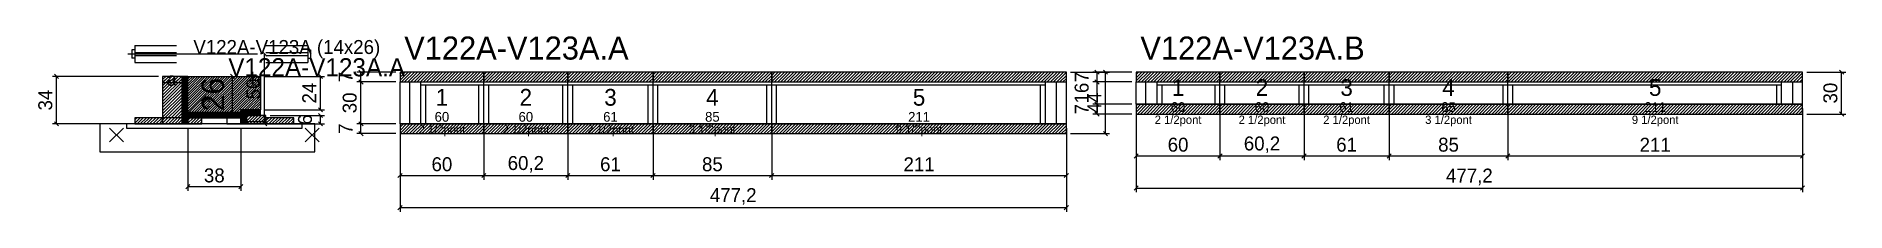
# Model space of a CAD drawing. Extents: x -69 to 1227, y -93 to 33.
import ezdxf
from ezdxf.enums import TextEntityAlignment as Align

# ---------------------------------------------------------------- set-up
doc = ezdxf.new("R2010")
doc.units = 0
for name, color, linetype in [('5', 5, 'Continuous'), ('barrote', 126, 'Continuous'), ('CONCRETO', 251, 'Continuous'), ('COTA', 241, 'Continuous'), ('Cota Seção (2x)', 241, 'Continuous'), ('detalhes', 7, 'Continuous'), ('Hachura', 251, 'Continuous'), ('Madeira', 126, 'Continuous'), ('NOMENCLATURA', 7, 'Continuous'), ('Painéis', 200, 'Continuous'), ('presilha', 224, 'Continuous'), ('SARR_2.2x7', 40, 'Continuous'), ('SARR_3.5x7', 81, 'Continuous'), ('SCO-___-LAJ', 224, 'Continuous'), ('TENSOR', 224, 'Continuous'), ('texto', 7, 'Continuous'), ('Texto Seção', 7, 'Continuous')]:
    doc.layers.add(name, color=color, linetype=linetype)
doc.dimstyles.new('PAINEL', dxfattribs={"dimtxt": 10, "dimasz": 3, "dimexe": 3, "dimexo": 3, "dimgap": 3, "dimtad": 1, "dimblk": 'OBLIQUE', "dimblk1": 'OBLIQUE', "dimcen": 2.5, "dimclrd": 4, "dimclre": 4, "dimclrt": 240, "dimazin": 3, "dimtfac": 1, "dimtmove": 0, "dimatfit": 3})
doc.dimstyles.new('SECAO2X', dxfattribs={"dimtxt": 16, "dimasz": 3, "dimexe": 3, "dimexo": 3, "dimgap": 3, "dimtad": 1, "dimblk": 'OBLIQUE', "dimblk1": 'OBLIQUE', "dimcen": 2.5, "dimclrd": 4, "dimclre": 4, "dimclrt": 240, "dimazin": 3, "dimtfac": 1, "dimtmove": 0, "dimatfit": 3})

# ---------------------------------------------------------------- blocks, each defined once
blk = doc.blocks.new('_OBLIQUE')
at = {"color": 0, "linetype": 'BYBLOCK'}
blk.add_line((-0.5, -0.5), (0.5, 0.5), dxfattribs=at)

msp = doc.modelspace()

# ---------------------------------------------------------------- hatches: boundary and pattern name
at = {"layer": 'COTA'}
h = msp.add_hatch(dxfattribs=at)
h.set_pattern_fill('ANSI31', scale=0.4)
h.paths.add_polyline_path([(40, -22), (40, 4), (92, 4), (92, -20), (78, -20), (78, -22)])
h = msp.add_hatch(dxfattribs=at)
h.set_pattern_fill('ANSI31', scale=0.5)
h.paths.add_polyline_path([(192, 0), (252, 0), (252, 7), (192, 7)])
h = msp.add_hatch(dxfattribs=at)
h.set_pattern_fill('ANSI31', scale=0.5)
h.paths.add_polyline_path([(252, 0), (312.2, 0), (312.2, 7), (252, 7)])
h = msp.add_hatch(dxfattribs=at)
h.set_pattern_fill('ANSI31', scale=0.5)
h.paths.add_polyline_path([(312.2, 0), (373.2, 0), (373.2, 7), (312.2, 7)])
h = msp.add_hatch(dxfattribs=at)
h.set_pattern_fill('ANSI31', scale=0.5)
h.paths.add_polyline_path([(373.2, 0), (458.2, 0), (458.2, 7), (373.2, 7)])
h = msp.add_hatch(dxfattribs=at)
h.set_pattern_fill('ANSI31', scale=0.5)
h.paths.add_polyline_path([(458.2, 0), (669.2, 0), (669.2, 7), (458.2, 7)])
h = msp.add_hatch(dxfattribs=at)
h.set_pattern_fill('ANSI31', scale=0.5)
h.paths.add_polyline_path([(719.2, 0), (779.2, 0), (779.2, 7), (719.2, 7)])
h = msp.add_hatch(dxfattribs=at)
h.set_pattern_fill('ANSI31', scale=0.5)
h.paths.add_polyline_path([(779.2, 0), (839.4, 0), (839.4, 7), (779.2, 7)])
h = msp.add_hatch(dxfattribs=at)
h.set_pattern_fill('ANSI31', scale=0.5)
h.paths.add_polyline_path([(839.4, 0), (900.4, 0), (900.4, 7), (839.4, 7)])
h = msp.add_hatch(dxfattribs=at)
h.set_pattern_fill('ANSI31', scale=0.5)
h.paths.add_polyline_path([(900.4, 0), (985.4, 0), (985.4, 7), (900.4, 7)])
h = msp.add_hatch(dxfattribs=at)
h.set_pattern_fill('ANSI31', scale=0.5)
h.paths.add_polyline_path([(985.4, 0), (1196.4, 0), (1196.4, 7), (985.4, 7)])
h = msp.add_hatch(dxfattribs=at)
h.set_pattern_fill('ANSI31', scale=0.5)
h.paths.add_polyline_path([(719.2, -23), (779.2, -23), (779.2, -16), (719.2, -16)])
h = msp.add_hatch(dxfattribs=at)
h.set_pattern_fill('ANSI31', scale=0.5)
h.paths.add_polyline_path([(779.2, -23), (839.4, -23), (839.4, -16), (779.2, -16)])
h = msp.add_hatch(dxfattribs=at)
h.set_pattern_fill('ANSI31', scale=0.5)
h.paths.add_polyline_path([(839.4, -23), (900.4, -23), (900.4, -16), (839.4, -16)])
h = msp.add_hatch(dxfattribs=at)
h.set_pattern_fill('ANSI31', scale=0.5)
h.paths.add_polyline_path([(900.4, -23), (985.4, -23), (985.4, -16), (900.4, -16)])
h = msp.add_hatch(dxfattribs=at)
h.set_pattern_fill('ANSI31', scale=0.5)
h.paths.add_polyline_path([(985.4, -23), (1196.4, -23), (1196.4, -16), (985.4, -16)])
h = msp.add_hatch(dxfattribs=at)
h.set_pattern_fill('ANSI31', scale=0.5)
h.paths.add_polyline_path([(192, -37), (252, -37), (252, -30), (192, -30)])
h = msp.add_hatch(dxfattribs=at)
h.set_pattern_fill('ANSI31', scale=0.5)
h.paths.add_polyline_path([(252, -37), (312.2, -37), (312.2, -30), (252, -30)])
h = msp.add_hatch(dxfattribs=at)
h.set_pattern_fill('ANSI31', scale=0.5)
h.paths.add_polyline_path([(312.2, -37), (373.2, -37), (373.2, -30), (312.2, -30)])
h = msp.add_hatch(dxfattribs=at)
h.set_pattern_fill('ANSI31', scale=0.5)
h.paths.add_polyline_path([(373.2, -37), (458.2, -37), (458.2, -30), (373.2, -30)])
h = msp.add_hatch(dxfattribs=at)
h.set_pattern_fill('ANSI31', scale=0.5)
h.paths.add_polyline_path([(458.2, -37), (669.2, -37), (669.2, -30), (458.2, -30)])
at = {"layer": 'Hachura'}
h = msp.add_hatch(dxfattribs=at)
h.set_pattern_fill('ANSI31', scale=0.5)
h.paths.add_polyline_path([(22, -30), (36, -30), (36, 4), (22, 4)])
h = msp.add_hatch(dxfattribs=at)
h.set_pattern_fill('ANSI31', scale=0.5)
h.paths.add_polyline_path([(22, -0.4), (36, -0.4), (36, 4), (22, 4)])
h = msp.add_hatch(dxfattribs=at)
h.set_pattern_fill('SOLID')
h.paths.add_polyline_path([(36, -30), (40, -30), (40, 4), (36, 4)])
h = msp.add_hatch(dxfattribs=at)
h.set_pattern_fill('ANSI31', scale=0.5)
h.paths.add_polyline_path([(2, -30), (22, -30), (22, -25.6), (2, -25.6)])
h = msp.add_hatch(dxfattribs=at)
h.set_pattern_fill('SOLID')
h.paths.add_polyline_path([(40, -25.6), (78, -25.6), (78, -22), (40, -22)])
h = msp.add_hatch(dxfattribs=at)
h.set_pattern_fill('ANSI31', scale=0.5)
h.paths.add_polyline_path([(40, -30), (50, -30), (50, -25.6), (40, -25.6)])
h = msp.add_hatch(dxfattribs=at)
h.set_pattern_fill('SOLID')
h.paths.add_polyline_path([(78, -24), (92, -24), (92, -20), (78, -20)])
h = msp.add_hatch(dxfattribs=at)
h.set_pattern_fill('SOLID')
h.paths.add_polyline_path([(78, -30), (82, -30), (82, -24), (78, -24)])
h = msp.add_hatch(dxfattribs=at)
h.set_pattern_fill('ANSI31', scale=0.5)
h.paths.add_polyline_path([(82, -30), (96, -30), (96, -24), (82, -24)])
h = msp.add_hatch(dxfattribs=at)
h.set_pattern_fill('ANSI31', scale=0.5)
h.paths.add_polyline_path([(82, -28.4), (96, -28.4), (96, -24), (82, -24)])
h = msp.add_hatch(dxfattribs=at)
h.set_pattern_fill('ANSI31', scale=0.5)
h.paths.add_polyline_path([(96, -30), (116, -30), (116, -25.6), (96, -25.6)])

# ---------------------------------------------------------------- linework, layer by layer
for p, q in [((2, 26), (32, 26)), ((2, 26), (2, 14)), ((96, 26), (126, 26)), ((126, 26), (126, 14)), ((0, 23), (0, 17)), ((2, 23), (0, 23)), ((2, 17), (0, 17)), ((2, 21), (32, 21)), ((2, 19), (32, 19)), ((2, 14), (32, 14)), ((96, 21), (126, 21)), ((96, 19), (126, 19)), ((96, 14), (126, 14)), ((126, 23), (128, 23)), ((126, 17), (128, 17)), ((128, 23), (128, 17))]:
    msp.add_line(p, q)
at = {"layer": 'barrote'}
msp.add_lwpolyline([(-23, -50), (131, -50), (131, -30), (-23, -30)], close=True, dxfattribs=at)
at = {"layer": 'CONCRETO'}
msp.add_lwpolyline([(40, -22), (40, 4), (92, 4), (92, -20), (78, -20), (78, -22)], close=True, dxfattribs=at)
at = {"layer": 'Madeira'}
for points in [[(22, -30), (36, -30), (36, 4), (22, 4)], [(22, -0.4), (36, -0.4), (36, 4), (22, 4)], [(2, -30), (22, -30), (22, -25.6), (2, -25.6)], [(22, -30), (36, -30), (36, -25.6), (22, -25.6)], [(40, -30), (50, -30), (50, -25.6), (40, -25.6)], [(68, -30), (78, -30), (78, -25.6), (68, -25.6)], [(82, -30), (96, -30), (96, -24), (82, -24)], [(82, -28.4), (96, -28.4), (96, -24), (82, -24)], [(96, -30), (116, -30), (116, -25.6), (96, -25.6)]]:
    msp.add_lwpolyline(points, close=True, dxfattribs=at)
at = {"layer": 'Painéis'}
for p, q in [((192, 0), (252, 0)), ((192, -30), (192, 0)), ((252, -30), (252, 0)), ((252, -30), (252, 0)), ((252, 0), (312.2, 0)), ((252, -30), (252, 0)), ((312.2, -30), (312.2, 0)), ((312.2, -30), (312.2, 0)), ((312.2, 0), (373.2, 0)), ((312.2, -30), (312.2, 0)), ((373.2, -30), (373.2, 0)), ((373.2, -30), (373.2, 0)), ((373.2, 0), (458.2, 0)), ((373.2, -30), (373.2, 0)), ((458.2, -30), (458.2, 0)), ((458.2, -30), (458.2, 0)), ((458.2, 0), (669.2, 0)), ((458.2, -30), (458.2, 0)), ((669.2, -30), (669.2, 0)), ((719.2, 0), (779.2, 0)), ((719.2, -16), (719.2, 0)), ((779.2, -16), (779.2, 0)), ((779.2, -16), (779.2, 0)), ((779.2, 0), (839.4, 0)), ((779.2, -16), (779.2, 0)), ((839.4, -16), (839.4, 0)), ((839.4, -16), (839.4, 0)), ((839.4, 0), (900.4, 0)), ((839.4, -16), (839.4, 0)), ((900.4, -16), (900.4, 0)), ((900.4, -16), (900.4, 0)), ((900.4, 0), (985.4, 0)), ((900.4, -16), (900.4, 0)), ((985.4, -16), (985.4, 0)), ((985.4, -16), (985.4, 0)), ((985.4, 0), (1196.4, 0)), ((985.4, -16), (985.4, 0)), ((1196.4, -16), (1196.4, 0)), ((719.2, -16), (779.2, -16)), ((779.2, -16), (839.4, -16)), ((839.4, -16), (900.4, -16)), ((900.4, -16), (985.4, -16)), ((985.4, -16), (1196.4, -16)), ((192, -30), (252, -30)), ((252, -30), (312.2, -30)), ((312.2, -30), (373.2, -30)), ((373.2, -30), (458.2, -30)), ((458.2, -30), (669.2, -30))]:
    msp.add_line(p, q, dxfattribs=at)
for points in [[(36, -30), (40, -30), (40, 4), (36, 4)], [(40, -25.6), (78, -25.6), (78, -22), (40, -22)], [(78, -24), (92, -24), (92, -20), (78, -20)], [(78, -30), (82, -30), (82, -24), (78, -24)]]:
    msp.add_lwpolyline(points, close=True, dxfattribs=at)
at = {"layer": 'presilha'}
for p, q in [((-16, -43), (-6, -33)), ((-16, -33), (-6, -43)), ((124, -43), (134, -33)), ((124, -33), (134, -43))]:
    msp.add_line(p, q, dxfattribs=at)
at = {"layer": 'SARR_2.2x7'}
for p, q in [((199, -30), (199, 0)), ((662.2, -30), (662.2, 0)), ((726.2, -16), (726.2, 0)), ((1189.4, -16), (1189.4, 0)), ((207, -2.2), (252, -2.2)), ((252, -2.2), (312.2, -2.2)), ((312.2, -2.2), (373.2, -2.2)), ((373.2, -2.2), (458.2, -2.2)), ((458.2, -2.2), (654.2, -2.2)), ((734.2, -2.2), (779.2, -2.2)), ((779.2, -2.2), (839.4, -2.2)), ((839.4, -2.2), (900.4, -2.2)), ((900.4, -2.2), (985.4, -2.2)), ((985.4, -2.2), (1181.4, -2.2))]:
    msp.add_line(p, q, dxfattribs=at)
at = {"layer": 'SARR_3.5x7'}
for p, q in [((207, -30), (207, 0)), ((252, -30), (252, 0)), ((252, -30), (252, 0)), ((312.2, -30), (312.2, 0)), ((312.2, -30), (312.2, 0)), ((373.2, -30), (373.2, 0)), ((373.2, -30), (373.2, 0)), ((458.2, -30), (458.2, 0)), ((458.2, -30), (458.2, 0)), ((654.2, -30), (654.2, 0)), ((734.2, -16), (734.2, 0)), ((779.2, -16), (779.2, 0)), ((779.2, -16), (779.2, 0)), ((839.4, -16), (839.4, 0)), ((839.4, -16), (839.4, 0)), ((900.4, -16), (900.4, 0)), ((900.4, -16), (900.4, 0)), ((985.4, -16), (985.4, 0)), ((985.4, -16), (985.4, 0)), ((1181.4, -16), (1181.4, 0)), ((210.5, -30), (210.5, -2.2)), ((248.5, -30), (248.5, -2.2)), ((255.5, -30), (255.5, -2.2)), ((308.7, -30), (308.7, -2.2)), ((315.7, -30), (315.7, -2.2)), ((369.7, -30), (369.7, -2.2)), ((376.7, -30), (376.7, -2.2)), ((454.7, -30), (454.7, -2.2)), ((461.7, -30), (461.7, -2.2)), ((650.7, -30), (650.7, -2.2)), ((737.7, -16), (737.7, -2.2)), ((775.7, -16), (775.7, -2.2)), ((782.7, -16), (782.7, -2.2)), ((835.9, -16), (835.9, -2.2)), ((842.9, -16), (842.9, -2.2)), ((896.9, -16), (896.9, -2.2)), ((903.9, -16), (903.9, -2.2)), ((981.9, -16), (981.9, -2.2)), ((988.9, -16), (988.9, -2.2)), ((1177.9, -16), (1177.9, -2.2)), ((734.2, -16), (737.7, -16)), ((775.7, -16), (779.2, -16)), ((779.2, -16), (782.7, -16)), ((835.9, -16), (839.4, -16)), ((839.4, -16), (842.9, -16)), ((896.9, -16), (900.4, -16)), ((900.4, -16), (903.9, -16)), ((981.9, -16), (985.4, -16)), ((985.4, -16), (988.9, -16)), ((1177.9, -16), (1181.4, -16)), ((207, -30), (210.5, -30)), ((248.5, -30), (252, -30)), ((252, -30), (255.5, -30)), ((308.7, -30), (312.2, -30)), ((312.2, -30), (315.7, -30)), ((369.7, -30), (373.2, -30)), ((373.2, -30), (376.7, -30)), ((454.7, -30), (458.2, -30)), ((458.2, -30), (461.7, -30)), ((650.7, -30), (654.2, -30))]:
    msp.add_line(p, q, dxfattribs=at)
at = {"layer": 'SCO-___-LAJ'}
for points in [[(192, 0), (252, 0), (252, 7), (192, 7)], [(252, 0), (312.2, 0), (312.2, 7), (252, 7)], [(312.2, 0), (373.2, 0), (373.2, 7), (312.2, 7)], [(373.2, 0), (458.2, 0), (458.2, 7), (373.2, 7)], [(458.2, 0), (669.2, 0), (669.2, 7), (458.2, 7)], [(719.2, 0), (779.2, 0), (779.2, 7), (719.2, 7)], [(779.2, 0), (839.4, 0), (839.4, 7), (779.2, 7)], [(839.4, 0), (900.4, 0), (900.4, 7), (839.4, 7)], [(900.4, 0), (985.4, 0), (985.4, 7), (900.4, 7)], [(985.4, 0), (1196.4, 0), (1196.4, 7), (985.4, 7)], [(719.2, -23), (779.2, -23), (779.2, -16), (719.2, -16)], [(779.2, -23), (839.4, -23), (839.4, -16), (779.2, -16)], [(839.4, -23), (900.4, -23), (900.4, -16), (839.4, -16)], [(900.4, -23), (985.4, -23), (985.4, -16), (900.4, -16)], [(985.4, -23), (1196.4, -23), (1196.4, -16), (985.4, -16)], [(-4, -33.2), (122, -33.2), (122, -30), (-4, -30)], [(192, -37), (252, -37), (252, -30), (192, -30)], [(252, -37), (312.2, -37), (312.2, -30), (252, -30)], [(312.2, -37), (373.2, -37), (373.2, -30), (312.2, -30)], [(373.2, -37), (458.2, -37), (458.2, -30), (373.2, -30)], [(458.2, -37), (669.2, -37), (669.2, -30), (458.2, -30)]]:
    msp.add_lwpolyline(points, close=True, dxfattribs=at)
at = {"layer": 'TENSOR'}
msp.add_line((-3, 20), (90, 20), dxfattribs=at)

# ---------------------------------------------------------------- texts
at = {"layer": '5'}
for s, height, p in [('1', 12, (749.2, -4)), ('2', 12, (809.3, -4)), ('3', 12, (869.9, -4)), ('4', 12, (942.9, -4)), ('5', 12, (1090.9, -4)), ('1', 12, (222, -11)), ('2', 12, (282.1, -11)), ('3', 12, (342.7, -11)), ('4', 12, (415.7, -11)), ('5', 12, (563.7, -11)), ('60', 7, (222, -25)), ('60', 7, (282.1, -25)), ('61', 7, (342.7, -25)), ('85', 7, (415.7, -25)), ('211', 7, (563.7, -25)), ('60', 7, (749.2, -18)), ('60', 7, (809.3, -18)), ('61', 7, (869.9, -18)), ('85', 7, (942.9, -18)), ('211', 7, (1090.9, -18))]:
    msp.add_text(s, height=height, dxfattribs=at).set_placement(p, align=Align.MIDDLE_CENTER)
at = {"layer": 'detalhes'}
for s, p in [('a', (25, -2.7)), ('b', (85, -2.7)), ('c', (50, -19.5))]:
    msp.add_text(s, height=9.6, dxfattribs=at).set_placement(p)
at = {"layer": 'NOMENCLATURA'}
for s, p in [('V122A-V123A.A', (195, 16)), ('V122A-V123A.B', (722.2, 16))]:
    msp.add_text(s, height=16.5, dxfattribs=at).set_placement(p)
at = {"layer": 'texto', "char_height": 6, "attachment_point": 5}
for s, insert in [('2 1/2pont', (749.2, -28)), ('2 1/2pont', (809.3, -28)), ('2 1/2pont', (869.9, -28)), ('3 1/2pont', (942.9, -28)), ('9 1/2pont', (1090.9, -28)), ('2 1/2pont', (222, -35)), ('2 1/2pont', (282.1, -35)), ('2 1/2pont', (342.7, -35)), ('3 1/2pont', (415.7, -35)), ('9 1/2pont', (563.7, -35))]:
    msp.add_mtext(s, dxfattribs=dict(at, insert=insert))
at = {"layer": 'Texto Seção'}
for s, height, p in [('V122A-V123A (14x26)', 10, (44, 20)), ('V122A-V123A.A', 13, (69, 4))]:
    msp.add_text(s, height=height, dxfattribs=at).set_placement(p)

# ---------------------------------------------------------------- dimensions: what is measured, and where the dimension line sits
at = {"layer": 'COTA'}
for base, p1, p2 in [((95, -30), (96, -30), (96, 20)), ((-54, -30), (2, -30), (22, 4)), ((135, -20), (92, -20), (92, 4)), ((164, 0), (192, 0), (192, 7)), ((164, -30), (192, -30), (192, 0)), ((697.2, -37), (669.2, -37), (669.2, 7)), ((691.2, 0), (719.2, 0), (719.2, 7)), ((691.2, -16), (719.2, -16), (719.2, 0)), ((1224.4, -23), (1196.4, -23), (1196.4, 7)), ((135, -30), (96, -30), (96, -24)), ((691.2, -23), (719.2, -23), (719.2, -16)), ((164, -37), (192, -37), (192, -30))]:
    msp.add_linear_dim(base=base, p1=p1, p2=p2, angle=90, dimstyle='PAINEL', dxfattribs=at).render()
for base, p1, p2 in [((719.2, -53), (719.2, -16), (779.2, -16)), ((719.2, -76), (719.2, -16), (1196.4, -16)), ((779.2, -53), (779.2, -16), (839.4, -16)), ((839.4, -53), (839.4, -16), (900.4, -16)), ((900.4, -53), (900.4, -16), (985.4, -16)), ((985.4, -53), (985.4, -16), (1196.4, -16)), ((40, -75), (40, -30), (78, -30)), ((192, -67), (192, -30), (252, -30)), ((192, -90), (192, -30), (669.2, -30)), ((252, -67), (252, -30), (312.2, -30)), ((312.2, -67), (312.2, -30), (373.2, -30)), ((373.2, -67), (373.2, -30), (458.2, -30)), ((458.2, -67), (458.2, -30), (669.2, -30))]:
    msp.add_linear_dim(base=base, p1=p1, p2=p2, dimstyle='PAINEL', dxfattribs=at).render()
at = {"layer": 'Cota Seção (2x)'}
msp.add_linear_dim(base=(72, -22), p1=(40, -22), p2=(40, 4), angle=90, dimstyle='SECAO2X', dxfattribs=at).render()

doc.saveas('drawing.dxf')
